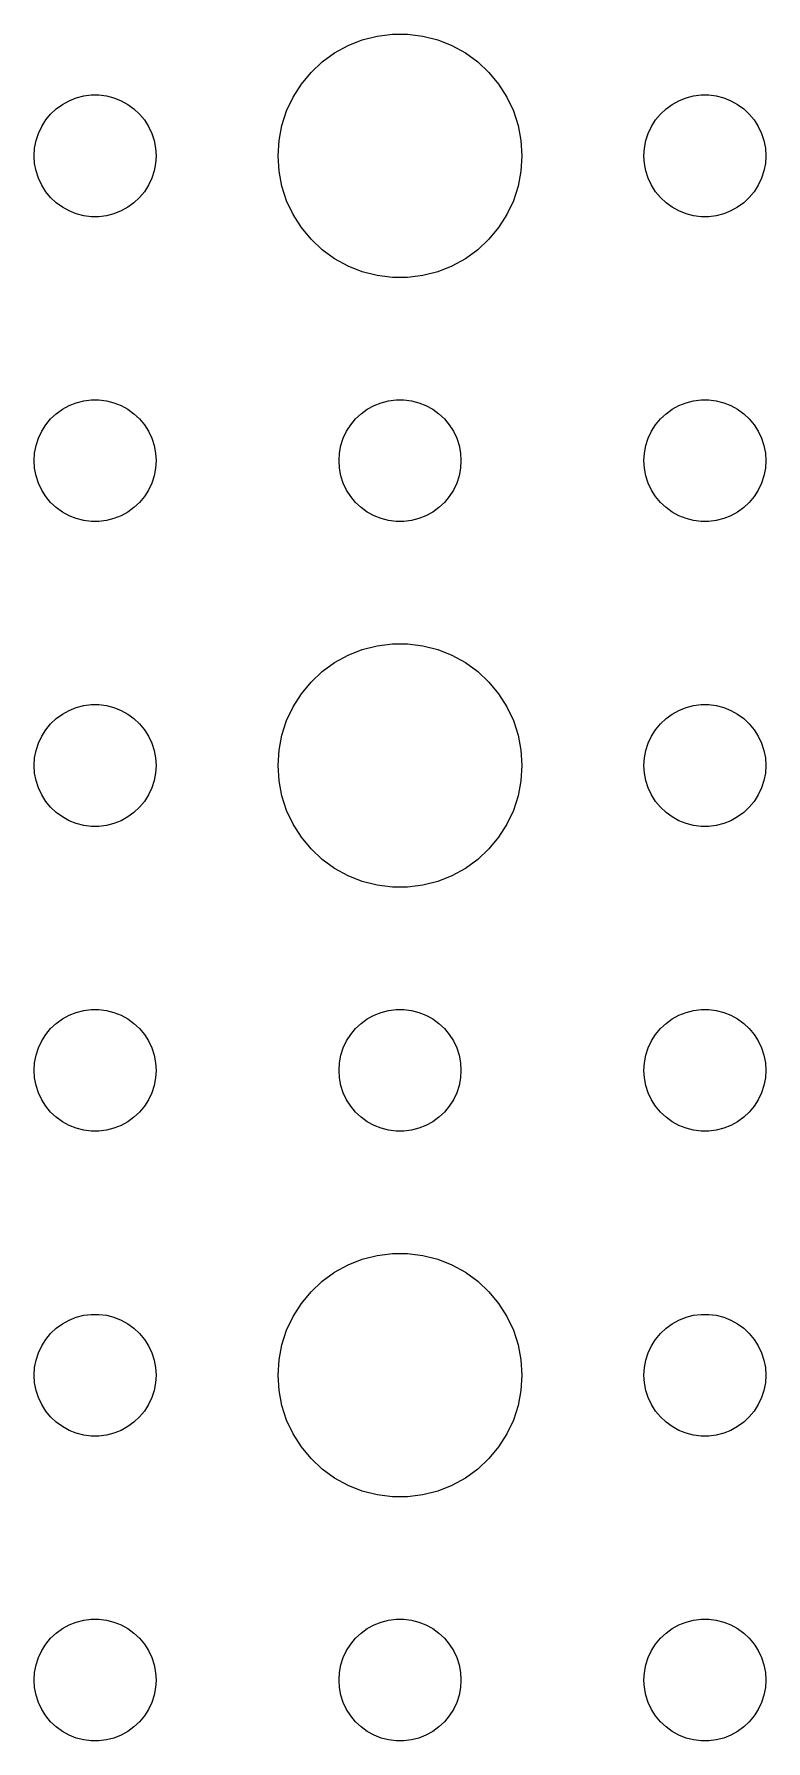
# Model space of a CAD drawing. Header units: metres. Extents: x -157 to 157, y -157 to 157.
# Drawn here: x 21 to 39, y 66 to 107.99 of the extents above; entities that cross this region are included whole.
import ezdxf

# ---------------------------------------------------------------- set-up
doc = ezdxf.new("R2010")
doc.units = ezdxf.units.M

msp = doc.modelspace()

# ---------------------------------------------------------------- linework, layer by layer
for p, q in [((29.0729, 107.853), (29.4379, 107.947)), ((29.4379, 107.947), (29.8116, 107.994)), ((29.8116, 107.994), (30.1884, 107.994)), ((30.1884, 107.994), (30.5621, 107.947)), ((30.5621, 107.947), (30.927, 107.853)), ((28.0877, 107.312), (28.3925, 107.533)), ((28.3925, 107.533), (28.7227, 107.714)), ((28.7227, 107.714), (29.0729, 107.853)), ((30.927, 107.853), (31.2773, 107.714)), ((31.2773, 107.714), (31.6075, 107.533)), ((31.6075, 107.533), (31.9123, 107.312)), ((27.8131, 107.054), (28.0877, 107.312)), ((31.9123, 107.312), (32.1869, 107.054)), ((27.3711, 106.445), (27.5729, 106.763)), ((27.5729, 106.763), (27.8131, 107.054)), ((32.1869, 107.054), (32.427, 106.763)), ((32.427, 106.763), (32.6289, 106.445)), ((21.5439, 106.156), (21.6963, 106.266)), ((21.6963, 106.266), (21.8613, 106.357)), ((21.8613, 106.357), (22.0365, 106.427)), ((22.0365, 106.427), (22.2189, 106.473)), ((22.2189, 106.473), (22.4058, 106.497)), ((22.4058, 106.497), (22.5942, 106.497)), ((22.5942, 106.497), (22.7811, 106.473)), ((22.7811, 106.473), (22.9635, 106.427)), ((22.9635, 106.427), (23.1387, 106.357)), ((23.1387, 106.357), (23.3037, 106.266)), ((23.3037, 106.266), (23.4561, 106.156)), ((27.2107, 106.104), (27.3711, 106.445)), ((32.6289, 106.445), (32.7893, 106.104)), ((36.5439, 106.156), (36.6963, 106.266)), ((36.6963, 106.266), (36.8613, 106.357)), ((36.8613, 106.357), (37.0365, 106.427)), ((37.0365, 106.427), (37.2189, 106.473)), ((37.2189, 106.473), (37.4058, 106.497)), ((37.4058, 106.497), (37.5942, 106.497)), ((37.5942, 106.497), (37.7811, 106.473)), ((37.7811, 106.473), (37.9635, 106.427)), ((37.9635, 106.427), (38.1387, 106.357)), ((38.1387, 106.357), (38.3037, 106.266)), ((38.3037, 106.266), (38.4561, 106.156)), ((21.1855, 105.723), (21.2865, 105.882)), ((21.2865, 105.882), (21.4065, 106.027)), ((21.4065, 106.027), (21.5439, 106.156)), ((23.4561, 106.156), (23.5934, 106.027)), ((23.5934, 106.027), (23.7135, 105.882)), ((23.7135, 105.882), (23.8145, 105.723)), ((27.0942, 105.746), (27.2107, 106.104)), ((32.7893, 106.104), (32.9057, 105.746)), ((36.1855, 105.723), (36.2865, 105.882)), ((36.2865, 105.882), (36.4065, 106.027)), ((36.4065, 106.027), (36.5439, 106.156)), ((38.4561, 106.156), (38.5934, 106.027)), ((38.5934, 106.027), (38.7135, 105.882)), ((38.7135, 105.882), (38.8145, 105.723)), ((21.0471, 105.373), (21.1053, 105.552)), ((21.1053, 105.552), (21.1855, 105.723)), ((23.8145, 105.723), (23.8947, 105.552)), ((23.8947, 105.552), (23.9529, 105.373)), ((27.0237, 105.376), (27.0942, 105.746)), ((32.9057, 105.746), (32.9763, 105.376)), ((36.0471, 105.373), (36.1053, 105.552)), ((36.1053, 105.552), (36.1855, 105.723)), ((38.8145, 105.723), (38.8947, 105.552)), ((38.8947, 105.552), (38.9529, 105.373)), ((21, 105), (21.0118, 105.188)), ((21.0118, 104.812), (21, 105)), ((21.0118, 105.188), (21.0471, 105.373)), ((23.9529, 105.373), (23.9882, 105.188)), ((23.9882, 105.188), (24, 105)), ((24, 105), (23.9882, 104.812)), ((27, 105), (27.0237, 105.376)), ((27.0237, 104.624), (27, 105)), ((32.9763, 105.376), (33, 105)), ((33, 105), (32.9763, 104.624)), ((36, 105), (36.0118, 105.188)), ((36.0118, 104.812), (36, 105)), ((36.0118, 105.188), (36.0471, 105.373)), ((38.9529, 105.373), (38.9882, 105.188)), ((38.9882, 105.188), (39, 105)), ((39, 105), (38.9882, 104.812)), ((21.0471, 104.627), (21.0118, 104.812)), ((21.1053, 104.448), (21.0471, 104.627)), ((23.9529, 104.627), (23.8947, 104.448)), ((23.9882, 104.812), (23.9529, 104.627)), ((27.0942, 104.254), (27.0237, 104.624)), ((32.9763, 104.624), (32.9057, 104.254)), ((36.0471, 104.627), (36.0118, 104.812)), ((36.1053, 104.448), (36.0471, 104.627)), ((38.9529, 104.627), (38.8947, 104.448)), ((38.9882, 104.812), (38.9529, 104.627)), ((21.1855, 104.277), (21.1053, 104.448)), ((21.2865, 104.118), (21.1855, 104.277)), ((23.8145, 104.277), (23.7135, 104.118)), ((23.8947, 104.448), (23.8145, 104.277)), ((27.2107, 103.896), (27.0942, 104.254)), ((32.9057, 104.254), (32.7893, 103.896)), ((36.1855, 104.277), (36.1053, 104.448)), ((36.2865, 104.118), (36.1855, 104.277)), ((38.8145, 104.277), (38.7135, 104.118)), ((38.8947, 104.448), (38.8145, 104.277)), ((21.4065, 103.973), (21.2865, 104.118)), ((21.5439, 103.844), (21.4065, 103.973)), ((21.6963, 103.734), (21.5439, 103.844)), ((21.8613, 103.643), (21.6963, 103.734)), ((23.3037, 103.734), (23.1387, 103.643)), ((23.4561, 103.844), (23.3037, 103.734)), ((23.5934, 103.973), (23.4561, 103.844)), ((23.7135, 104.118), (23.5934, 103.973)), ((27.3711, 103.555), (27.2107, 103.896)), ((32.7893, 103.896), (32.6289, 103.555)), ((36.4065, 103.973), (36.2865, 104.118)), ((36.5439, 103.844), (36.4065, 103.973)), ((36.6963, 103.734), (36.5439, 103.844)), ((36.8613, 103.643), (36.6963, 103.734)), ((38.3037, 103.734), (38.1387, 103.643)), ((38.4561, 103.844), (38.3037, 103.734)), ((38.5934, 103.973), (38.4561, 103.844)), ((38.7135, 104.118), (38.5934, 103.973)), ((22.0365, 103.573), (21.8613, 103.643)), ((22.2189, 103.527), (22.0365, 103.573)), ((22.4058, 103.503), (22.2189, 103.527)), ((22.5942, 103.503), (22.4058, 103.503)), ((22.7811, 103.527), (22.5942, 103.503)), ((22.9635, 103.573), (22.7811, 103.527)), ((23.1387, 103.643), (22.9635, 103.573)), ((27.5729, 103.237), (27.3711, 103.555)), ((32.6289, 103.555), (32.427, 103.237)), ((37.0365, 103.573), (36.8613, 103.643)), ((37.2189, 103.527), (37.0365, 103.573)), ((37.4058, 103.503), (37.2189, 103.527)), ((37.5942, 103.503), (37.4058, 103.503)), ((37.7811, 103.527), (37.5942, 103.503)), ((37.9635, 103.573), (37.7811, 103.527)), ((38.1387, 103.643), (37.9635, 103.573)), ((27.8131, 102.946), (27.5729, 103.237)), ((28.0877, 102.688), (27.8131, 102.946)), ((32.1869, 102.946), (31.9123, 102.688)), ((32.427, 103.237), (32.1869, 102.946)), ((28.3925, 102.467), (28.0877, 102.688)), ((28.7227, 102.286), (28.3925, 102.467)), ((31.6075, 102.467), (31.2773, 102.286)), ((31.9123, 102.688), (31.6075, 102.467)), ((29.0729, 102.147), (28.7227, 102.286)), ((29.4379, 102.053), (29.0729, 102.147)), ((29.8116, 102.006), (29.4379, 102.053)), ((30.5621, 102.053), (30.1884, 102.006)), ((30.927, 102.147), (30.5621, 102.053)), ((31.2773, 102.286), (30.927, 102.147)), ((30.1884, 102.006), (29.8116, 102.006)), ((21.5439, 98.6558), (21.6963, 98.7665)), ((21.6963, 98.7665), (21.8613, 98.8572)), ((21.8613, 98.8572), (22.0365, 98.9266)), ((22.0365, 98.9266), (22.2189, 98.9734)), ((22.2189, 98.9734), (22.4058, 98.997)), ((22.4058, 98.997), (22.5942, 98.997)), ((22.5942, 98.997), (22.7811, 98.9734)), ((22.7811, 98.9734), (22.9635, 98.9266)), ((22.9635, 98.9266), (23.1387, 98.8572)), ((23.1387, 98.8572), (23.3037, 98.7665)), ((23.3037, 98.7665), (23.4561, 98.6558)), ((29.0439, 98.6558), (29.1963, 98.7665)), ((29.1963, 98.7665), (29.3613, 98.8572)), ((29.3613, 98.8572), (29.5365, 98.9266)), ((29.5365, 98.9266), (29.7189, 98.9734)), ((29.7189, 98.9734), (29.9058, 98.997)), ((29.9058, 98.997), (30.0942, 98.997)), ((30.0942, 98.997), (30.2811, 98.9734)), ((30.2811, 98.9734), (30.4635, 98.9266)), ((30.4635, 98.9266), (30.6387, 98.8572)), ((30.6387, 98.8572), (30.8037, 98.7665)), ((30.8037, 98.7665), (30.9561, 98.6558)), ((36.5439, 98.6558), (36.6963, 98.7665)), ((36.6963, 98.7665), (36.8613, 98.8572)), ((36.8613, 98.8572), (37.0365, 98.9266)), ((37.0365, 98.9266), (37.2189, 98.9734)), ((37.2189, 98.9734), (37.4058, 98.997)), ((37.4058, 98.997), (37.5942, 98.997)), ((37.5942, 98.997), (37.7811, 98.9734)), ((37.7811, 98.9734), (37.9635, 98.9266)), ((37.9635, 98.9266), (38.1387, 98.8572)), ((38.1387, 98.8572), (38.3037, 98.7665)), ((38.3037, 98.7665), (38.4561, 98.6558)), ((21.1855, 98.2226), (21.2865, 98.3817)), ((21.2865, 98.3817), (21.4065, 98.5268)), ((21.4065, 98.5268), (21.5439, 98.6558)), ((23.4561, 98.6558), (23.5934, 98.5268)), ((23.5934, 98.5268), (23.7135, 98.3817)), ((23.7135, 98.3817), (23.8145, 98.2226)), ((28.6855, 98.2226), (28.7865, 98.3817)), ((28.7865, 98.3817), (28.9065, 98.5268)), ((28.9065, 98.5268), (29.0439, 98.6558)), ((30.9561, 98.6558), (31.0934, 98.5268)), ((31.0934, 98.5268), (31.2135, 98.3817)), ((31.2135, 98.3817), (31.3145, 98.2226)), ((36.1855, 98.2226), (36.2865, 98.3817)), ((36.2865, 98.3817), (36.4065, 98.5268)), ((36.4065, 98.5268), (36.5439, 98.6558)), ((38.4561, 98.6558), (38.5934, 98.5268)), ((38.5934, 98.5268), (38.7135, 98.3817)), ((38.7135, 98.3817), (38.8145, 98.2226)), ((21.0118, 97.688), (21.0471, 97.873)), ((21.0471, 97.873), (21.1053, 98.0522)), ((21.1053, 98.0522), (21.1855, 98.2226)), ((23.8145, 98.2226), (23.8947, 98.0522)), ((23.8947, 98.0522), (23.9529, 97.873)), ((23.9529, 97.873), (23.9882, 97.688)), ((28.5118, 97.688), (28.5471, 97.873)), ((28.5471, 97.873), (28.6053, 98.0522)), ((28.6053, 98.0522), (28.6855, 98.2226)), ((31.3145, 98.2226), (31.3947, 98.0522)), ((31.3947, 98.0522), (31.4529, 97.873)), ((31.4529, 97.873), (31.4882, 97.688)), ((36.0118, 97.688), (36.0471, 97.873)), ((36.0471, 97.873), (36.1053, 98.0522)), ((36.1053, 98.0522), (36.1855, 98.2226)), ((38.8145, 98.2226), (38.8947, 98.0522)), ((38.8947, 98.0522), (38.9529, 97.873)), ((38.9529, 97.873), (38.9882, 97.688)), ((21, 97.5), (21.0118, 97.688)), ((21.0118, 97.312), (21, 97.5)), ((23.9882, 97.688), (24, 97.5)), ((24, 97.5), (23.9882, 97.312)), ((28.5, 97.5), (28.5118, 97.688)), ((28.5118, 97.312), (28.5, 97.5)), ((31.4882, 97.688), (31.5, 97.5)), ((31.5, 97.5), (31.4882, 97.312)), ((36, 97.5), (36.0118, 97.688)), ((36.0118, 97.312), (36, 97.5)), ((38.9882, 97.688), (39, 97.5)), ((39, 97.5), (38.9882, 97.312)), ((21.0471, 97.127), (21.0118, 97.312)), ((21.1053, 96.9478), (21.0471, 97.127)), ((23.9529, 97.127), (23.8947, 96.9478)), ((23.9882, 97.312), (23.9529, 97.127)), ((28.5471, 97.127), (28.5118, 97.312)), ((28.6053, 96.9478), (28.5471, 97.127)), ((31.4529, 97.127), (31.3947, 96.9478)), ((31.4882, 97.312), (31.4529, 97.127)), ((36.0471, 97.127), (36.0118, 97.312)), ((36.1053, 96.9478), (36.0471, 97.127)), ((38.9529, 97.127), (38.8947, 96.9478)), ((38.9882, 97.312), (38.9529, 97.127)), ((21.1855, 96.7774), (21.1053, 96.9478)), ((21.2865, 96.6183), (21.1855, 96.7774)), ((21.4065, 96.4732), (21.2865, 96.6183)), ((23.7135, 96.6183), (23.5934, 96.4732)), ((23.8145, 96.7774), (23.7135, 96.6183)), ((23.8947, 96.9478), (23.8145, 96.7774)), ((28.6855, 96.7774), (28.6053, 96.9478)), ((28.7865, 96.6183), (28.6855, 96.7774)), ((28.9065, 96.4732), (28.7865, 96.6183)), ((31.2135, 96.6183), (31.0934, 96.4732)), ((31.3145, 96.7774), (31.2135, 96.6183)), ((31.3947, 96.9478), (31.3145, 96.7774)), ((36.1855, 96.7774), (36.1053, 96.9478)), ((36.2865, 96.6183), (36.1855, 96.7774)), ((36.4065, 96.4732), (36.2865, 96.6183)), ((38.7135, 96.6183), (38.5934, 96.4732)), ((38.8145, 96.7774), (38.7135, 96.6183)), ((38.8947, 96.9478), (38.8145, 96.7774)), ((21.5439, 96.3442), (21.4065, 96.4732)), ((21.6963, 96.2335), (21.5439, 96.3442)), ((21.8613, 96.1428), (21.6963, 96.2335)), ((23.3037, 96.2335), (23.1387, 96.1428)), ((23.4561, 96.3442), (23.3037, 96.2335)), ((23.5934, 96.4732), (23.4561, 96.3442)), ((29.0439, 96.3442), (28.9065, 96.4732)), ((29.1963, 96.2335), (29.0439, 96.3442)), ((29.3613, 96.1428), (29.1963, 96.2335)), ((30.8037, 96.2335), (30.6387, 96.1428)), ((30.9561, 96.3442), (30.8037, 96.2335)), ((31.0934, 96.4732), (30.9561, 96.3442)), ((36.5439, 96.3442), (36.4065, 96.4732)), ((36.6963, 96.2335), (36.5439, 96.3442)), ((36.8613, 96.1428), (36.6963, 96.2335)), ((38.3037, 96.2335), (38.1387, 96.1428)), ((38.4561, 96.3442), (38.3037, 96.2335)), ((38.5934, 96.4732), (38.4561, 96.3442)), ((22.0365, 96.0734), (21.8613, 96.1428)), ((22.2189, 96.0266), (22.0365, 96.0734)), ((22.4058, 96.003), (22.2189, 96.0266)), ((22.5942, 96.003), (22.4058, 96.003)), ((22.7811, 96.0266), (22.5942, 96.003)), ((22.9635, 96.0734), (22.7811, 96.0266)), ((23.1387, 96.1428), (22.9635, 96.0734)), ((29.5365, 96.0734), (29.3613, 96.1428)), ((29.7189, 96.0266), (29.5365, 96.0734)), ((29.9058, 96.003), (29.7189, 96.0266)), ((30.0942, 96.003), (29.9058, 96.003)), ((30.2811, 96.0266), (30.0942, 96.003)), ((30.4635, 96.0734), (30.2811, 96.0266)), ((30.6387, 96.1428), (30.4635, 96.0734)), ((37.0365, 96.0734), (36.8613, 96.1428)), ((37.2189, 96.0266), (37.0365, 96.0734)), ((37.4058, 96.003), (37.2189, 96.0266)), ((37.5942, 96.003), (37.4058, 96.003)), ((37.7811, 96.0266), (37.5942, 96.003)), ((37.9635, 96.0734), (37.7811, 96.0266)), ((38.1387, 96.1428), (37.9635, 96.0734)), ((28.7227, 92.7145), (29.0729, 92.8532)), ((29.0729, 92.8532), (29.4379, 92.9469)), ((29.4379, 92.9469), (29.8116, 92.9941)), ((29.8116, 92.9941), (30.1884, 92.9941)), ((30.1884, 92.9941), (30.5621, 92.9469)), ((30.5621, 92.9469), (30.927, 92.8532)), ((30.927, 92.8532), (31.2773, 92.7145)), ((28.0877, 92.3115), (28.3925, 92.533)), ((28.3925, 92.533), (28.7227, 92.7145)), ((31.2773, 92.7145), (31.6075, 92.533)), ((31.6075, 92.533), (31.9123, 92.3115)), ((27.5729, 91.7634), (27.8131, 92.0536)), ((27.8131, 92.0536), (28.0877, 92.3115)), ((31.9123, 92.3115), (32.1869, 92.0536)), ((32.1869, 92.0536), (32.427, 91.7634)), ((27.3711, 91.4453), (27.5729, 91.7634)), ((32.427, 91.7634), (32.6289, 91.4453)), ((21.4065, 91.0268), (21.5439, 91.1558)), ((21.5439, 91.1558), (21.6963, 91.2665)), ((21.6963, 91.2665), (21.8613, 91.3572)), ((21.8613, 91.3572), (22.0365, 91.4266)), ((22.0365, 91.4266), (22.2189, 91.4734)), ((22.2189, 91.4734), (22.4058, 91.497)), ((22.4058, 91.497), (22.5942, 91.497)), ((22.5942, 91.497), (22.7811, 91.4734)), ((22.7811, 91.4734), (22.9635, 91.4266)), ((22.9635, 91.4266), (23.1387, 91.3572)), ((23.1387, 91.3572), (23.3037, 91.2665)), ((23.3037, 91.2665), (23.4561, 91.1558)), ((23.4561, 91.1558), (23.5934, 91.0268)), ((27.2107, 91.1044), (27.3711, 91.4453)), ((32.6289, 91.4453), (32.7893, 91.1044)), ((36.4065, 91.0268), (36.5439, 91.1558)), ((36.5439, 91.1558), (36.6963, 91.2665)), ((36.6963, 91.2665), (36.8613, 91.3572)), ((36.8613, 91.3572), (37.0365, 91.4266)), ((37.0365, 91.4266), (37.2189, 91.4734)), ((37.2189, 91.4734), (37.4058, 91.497)), ((37.4058, 91.497), (37.5942, 91.497)), ((37.5942, 91.497), (37.7811, 91.4734)), ((37.7811, 91.4734), (37.9635, 91.4266)), ((37.9635, 91.4266), (38.1387, 91.3572)), ((38.1387, 91.3572), (38.3037, 91.2665)), ((38.3037, 91.2665), (38.4561, 91.1558)), ((38.4561, 91.1558), (38.5934, 91.0268)), ((21.1053, 90.5522), (21.1855, 90.7226)), ((21.1855, 90.7226), (21.2865, 90.8817)), ((21.2865, 90.8817), (21.4065, 91.0268)), ((23.5934, 91.0268), (23.7135, 90.8817)), ((23.7135, 90.8817), (23.8145, 90.7226)), ((23.8145, 90.7226), (23.8947, 90.5522)), ((27.0237, 90.376), (27.0942, 90.7461)), ((27.0942, 90.7461), (27.2107, 91.1044)), ((32.7893, 91.1044), (32.9057, 90.7461)), ((32.9057, 90.7461), (32.9763, 90.376)), ((36.1053, 90.5522), (36.1855, 90.7226)), ((36.1855, 90.7226), (36.2865, 90.8817)), ((36.2865, 90.8817), (36.4065, 91.0268)), ((38.5934, 91.0268), (38.7135, 90.8817)), ((38.7135, 90.8817), (38.8145, 90.7226)), ((38.8145, 90.7226), (38.8947, 90.5522)), ((21.0118, 90.188), (21.0471, 90.373)), ((21.0471, 90.373), (21.1053, 90.5522)), ((23.8947, 90.5522), (23.9529, 90.373)), ((23.9529, 90.373), (23.9882, 90.188)), ((27, 90), (27.0237, 90.376)), ((32.9763, 90.376), (33, 90)), ((36.0118, 90.188), (36.0471, 90.373)), ((36.0471, 90.373), (36.1053, 90.5522)), ((38.8947, 90.5522), (38.9529, 90.373)), ((38.9529, 90.373), (38.9882, 90.188)), ((21, 90), (21.0118, 90.188)), ((21.0118, 89.812), (21, 90)), ((23.9882, 90.188), (24, 90)), ((24, 90), (23.9882, 89.812)), ((27.0237, 89.624), (27, 90)), ((33, 90), (32.9763, 89.624)), ((36, 90), (36.0118, 90.188)), ((36.0118, 89.812), (36, 90)), ((38.9882, 90.188), (39, 90)), ((39, 90), (38.9882, 89.812)), ((21.0471, 89.627), (21.0118, 89.812)), ((21.1053, 89.4478), (21.0471, 89.627)), ((21.1855, 89.2774), (21.1053, 89.4478)), ((23.8947, 89.4478), (23.8145, 89.2774)), ((23.9529, 89.627), (23.8947, 89.4478)), ((23.9882, 89.812), (23.9529, 89.627)), ((27.0942, 89.2539), (27.0237, 89.624)), ((32.9763, 89.624), (32.9057, 89.2539)), ((36.0471, 89.627), (36.0118, 89.812)), ((36.1053, 89.4478), (36.0471, 89.627)), ((36.1855, 89.2774), (36.1053, 89.4478)), ((38.8947, 89.4478), (38.8145, 89.2774)), ((38.9529, 89.627), (38.8947, 89.4478)), ((38.9882, 89.812), (38.9529, 89.627)), ((21.2865, 89.1183), (21.1855, 89.2774)), ((21.4065, 88.9732), (21.2865, 89.1183)), ((23.7135, 89.1183), (23.5934, 88.9732)), ((23.8145, 89.2774), (23.7135, 89.1183)), ((27.2107, 88.8956), (27.0942, 89.2539)), ((32.9057, 89.2539), (32.7893, 88.8956)), ((36.2865, 89.1183), (36.1855, 89.2774)), ((36.4065, 88.9732), (36.2865, 89.1183)), ((38.7135, 89.1183), (38.5934, 88.9732)), ((38.8145, 89.2774), (38.7135, 89.1183)), ((21.5439, 88.8442), (21.4065, 88.9732)), ((21.6963, 88.7335), (21.5439, 88.8442)), ((21.8613, 88.6428), (21.6963, 88.7335)), ((22.0365, 88.5734), (21.8613, 88.6428)), ((23.1387, 88.6428), (22.9635, 88.5734)), ((23.3037, 88.7335), (23.1387, 88.6428)), ((23.4561, 88.8442), (23.3037, 88.7335)), ((23.5934, 88.9732), (23.4561, 88.8442)), ((27.3711, 88.5547), (27.2107, 88.8956)), ((32.7893, 88.8956), (32.6289, 88.5547)), ((36.5439, 88.8442), (36.4065, 88.9732)), ((36.6963, 88.7335), (36.5439, 88.8442)), ((36.8613, 88.6428), (36.6963, 88.7335)), ((37.0365, 88.5734), (36.8613, 88.6428)), ((38.1387, 88.6428), (37.9635, 88.5734)), ((38.3037, 88.7335), (38.1387, 88.6428)), ((38.4561, 88.8442), (38.3037, 88.7335)), ((38.5934, 88.9732), (38.4561, 88.8442)), ((22.2189, 88.5266), (22.0365, 88.5734)), ((22.4058, 88.503), (22.2189, 88.5266)), ((22.5942, 88.503), (22.4058, 88.503)), ((22.7811, 88.5266), (22.5942, 88.503)), ((22.9635, 88.5734), (22.7811, 88.5266)), ((27.5729, 88.2366), (27.3711, 88.5547)), ((27.8131, 87.9464), (27.5729, 88.2366)), ((32.427, 88.2366), (32.1869, 87.9464)), ((32.6289, 88.5547), (32.427, 88.2366)), ((37.2189, 88.5266), (37.0365, 88.5734)), ((37.4058, 88.503), (37.2189, 88.5266)), ((37.5942, 88.503), (37.4058, 88.503)), ((37.7811, 88.5266), (37.5942, 88.503)), ((37.9635, 88.5734), (37.7811, 88.5266)), ((28.0877, 87.6885), (27.8131, 87.9464)), ((32.1869, 87.9464), (31.9123, 87.6885)), ((28.3925, 87.467), (28.0877, 87.6885)), ((28.7227, 87.2855), (28.3925, 87.467)), ((31.6075, 87.467), (31.2773, 87.2855)), ((31.9123, 87.6885), (31.6075, 87.467)), ((29.0729, 87.1468), (28.7227, 87.2855)), ((29.4379, 87.0531), (29.0729, 87.1468)), ((29.8116, 87.0059), (29.4379, 87.0531)), ((30.1884, 87.0059), (29.8116, 87.0059)), ((30.5621, 87.0531), (30.1884, 87.0059)), ((30.927, 87.1468), (30.5621, 87.0531)), ((31.2773, 87.2855), (30.927, 87.1468)), ((22.2189, 83.9734), (22.4058, 83.997)), ((22.4058, 83.997), (22.5942, 83.997)), ((22.5942, 83.997), (22.7811, 83.9734)), ((29.7189, 83.9734), (29.9058, 83.997)), ((29.9058, 83.997), (30.0942, 83.997)), ((30.0942, 83.997), (30.2811, 83.9734)), ((37.2189, 83.9734), (37.4058, 83.997)), ((37.4058, 83.997), (37.5942, 83.997)), ((37.5942, 83.997), (37.7811, 83.9734)), ((21.4065, 83.5268), (21.5439, 83.6558)), ((21.5439, 83.6558), (21.6963, 83.7665)), ((21.6963, 83.7665), (21.8613, 83.8572)), ((21.8613, 83.8572), (22.0365, 83.9266)), ((22.0365, 83.9266), (22.2189, 83.9734)), ((22.7811, 83.9734), (22.9635, 83.9266)), ((22.9635, 83.9266), (23.1387, 83.8572)), ((23.1387, 83.8572), (23.3037, 83.7665)), ((23.3037, 83.7665), (23.4561, 83.6558)), ((23.4561, 83.6558), (23.5934, 83.5268)), ((28.9065, 83.5268), (29.0439, 83.6558)), ((29.0439, 83.6558), (29.1963, 83.7665)), ((29.1963, 83.7665), (29.3613, 83.8572)), ((29.3613, 83.8572), (29.5365, 83.9266)), ((29.5365, 83.9266), (29.7189, 83.9734)), ((30.2811, 83.9734), (30.4635, 83.9266)), ((30.4635, 83.9266), (30.6387, 83.8572)), ((30.6387, 83.8572), (30.8037, 83.7665)), ((30.8037, 83.7665), (30.9561, 83.6558)), ((30.9561, 83.6558), (31.0934, 83.5268)), ((36.4065, 83.5268), (36.5439, 83.6558)), ((36.5439, 83.6558), (36.6963, 83.7665)), ((36.6963, 83.7665), (36.8613, 83.8572)), ((36.8613, 83.8572), (37.0365, 83.9266)), ((37.0365, 83.9266), (37.2189, 83.9734)), ((37.7811, 83.9734), (37.9635, 83.9266)), ((37.9635, 83.9266), (38.1387, 83.8572)), ((38.1387, 83.8572), (38.3037, 83.7665)), ((38.3037, 83.7665), (38.4561, 83.6558)), ((38.4561, 83.6558), (38.5934, 83.5268)), ((21.1053, 83.0522), (21.1855, 83.2226)), ((21.1855, 83.2226), (21.2865, 83.3817)), ((21.2865, 83.3817), (21.4065, 83.5268)), ((23.5934, 83.5268), (23.7135, 83.3817)), ((23.7135, 83.3817), (23.8145, 83.2226)), ((23.8145, 83.2226), (23.8947, 83.0522)), ((28.6053, 83.0522), (28.6855, 83.2226)), ((28.6855, 83.2226), (28.7865, 83.3817)), ((28.7865, 83.3817), (28.9065, 83.5268)), ((31.0934, 83.5268), (31.2135, 83.3817)), ((31.2135, 83.3817), (31.3145, 83.2226)), ((31.3145, 83.2226), (31.3947, 83.0522)), ((36.1053, 83.0522), (36.1855, 83.2226)), ((36.1855, 83.2226), (36.2865, 83.3817)), ((36.2865, 83.3817), (36.4065, 83.5268)), ((38.5934, 83.5268), (38.7135, 83.3817)), ((38.7135, 83.3817), (38.8145, 83.2226)), ((38.8145, 83.2226), (38.8947, 83.0522)), ((21.0118, 82.688), (21.0471, 82.873)), ((21.0471, 82.873), (21.1053, 83.0522)), ((23.8947, 83.0522), (23.9529, 82.873)), ((23.9529, 82.873), (23.9882, 82.688)), ((28.5118, 82.688), (28.5471, 82.873)), ((28.5471, 82.873), (28.6053, 83.0522)), ((31.3947, 83.0522), (31.4529, 82.873)), ((31.4529, 82.873), (31.4882, 82.688)), ((36.0118, 82.688), (36.0471, 82.873)), ((36.0471, 82.873), (36.1053, 83.0522)), ((38.8947, 83.0522), (38.9529, 82.873)), ((38.9529, 82.873), (38.9882, 82.688)), ((21, 82.5), (21.0118, 82.688)), ((21.0118, 82.312), (21, 82.5)), ((21.0471, 82.127), (21.0118, 82.312)), ((23.9882, 82.312), (23.9529, 82.127)), ((23.9882, 82.688), (24, 82.5)), ((24, 82.5), (23.9882, 82.312)), ((28.5, 82.5), (28.5118, 82.688)), ((28.5118, 82.312), (28.5, 82.5)), ((28.5471, 82.127), (28.5118, 82.312)), ((31.4882, 82.312), (31.4529, 82.127)), ((31.4882, 82.688), (31.5, 82.5)), ((31.5, 82.5), (31.4882, 82.312)), ((36, 82.5), (36.0118, 82.688)), ((36.0118, 82.312), (36, 82.5)), ((36.0471, 82.127), (36.0118, 82.312)), ((38.9882, 82.312), (38.9529, 82.127)), ((38.9882, 82.688), (39, 82.5)), ((39, 82.5), (38.9882, 82.312)), ((21.1053, 81.9478), (21.0471, 82.127)), ((21.1855, 81.7774), (21.1053, 81.9478)), ((23.8947, 81.9478), (23.8145, 81.7774)), ((23.9529, 82.127), (23.8947, 81.9478)), ((28.6053, 81.9478), (28.5471, 82.127)), ((28.6855, 81.7774), (28.6053, 81.9478)), ((31.3947, 81.9478), (31.3145, 81.7774)), ((31.4529, 82.127), (31.3947, 81.9478)), ((36.1053, 81.9478), (36.0471, 82.127)), ((36.1855, 81.7774), (36.1053, 81.9478)), ((38.8947, 81.9478), (38.8145, 81.7774)), ((38.9529, 82.127), (38.8947, 81.9478)), ((21.2865, 81.6183), (21.1855, 81.7774)), ((21.4065, 81.4732), (21.2865, 81.6183)), ((21.5439, 81.3442), (21.4065, 81.4732)), ((23.5934, 81.4732), (23.4561, 81.3442)), ((23.7135, 81.6183), (23.5934, 81.4732)), ((23.8145, 81.7774), (23.7135, 81.6183)), ((28.7865, 81.6183), (28.6855, 81.7774)), ((28.9065, 81.4732), (28.7865, 81.6183)), ((29.0439, 81.3442), (28.9065, 81.4732)), ((31.0934, 81.4732), (30.9561, 81.3442)), ((31.2135, 81.6183), (31.0934, 81.4732)), ((31.3145, 81.7774), (31.2135, 81.6183)), ((36.2865, 81.6183), (36.1855, 81.7774)), ((36.4065, 81.4732), (36.2865, 81.6183)), ((36.5439, 81.3442), (36.4065, 81.4732)), ((38.5934, 81.4732), (38.4561, 81.3442)), ((38.7135, 81.6183), (38.5934, 81.4732)), ((38.8145, 81.7774), (38.7135, 81.6183)), ((21.6963, 81.2335), (21.5439, 81.3442)), ((21.8613, 81.1428), (21.6963, 81.2335)), ((22.0365, 81.0734), (21.8613, 81.1428)), ((22.2189, 81.0266), (22.0365, 81.0734)), ((22.9635, 81.0734), (22.7811, 81.0266)), ((23.1387, 81.1428), (22.9635, 81.0734)), ((23.3037, 81.2335), (23.1387, 81.1428)), ((23.4561, 81.3442), (23.3037, 81.2335)), ((29.1963, 81.2335), (29.0439, 81.3442)), ((29.3613, 81.1428), (29.1963, 81.2335)), ((29.5365, 81.0734), (29.3613, 81.1428)), ((29.7189, 81.0266), (29.5365, 81.0734)), ((30.4635, 81.0734), (30.2811, 81.0266)), ((30.6387, 81.1428), (30.4635, 81.0734)), ((30.8037, 81.2335), (30.6387, 81.1428)), ((30.9561, 81.3442), (30.8037, 81.2335)), ((36.6963, 81.2335), (36.5439, 81.3442)), ((36.8613, 81.1428), (36.6963, 81.2335)), ((37.0365, 81.0734), (36.8613, 81.1428)), ((37.2189, 81.0266), (37.0365, 81.0734)), ((37.9635, 81.0734), (37.7811, 81.0266)), ((38.1387, 81.1428), (37.9635, 81.0734)), ((38.3037, 81.2335), (38.1387, 81.1428)), ((38.4561, 81.3442), (38.3037, 81.2335)), ((22.4058, 81.003), (22.2189, 81.0266)), ((22.5942, 81.003), (22.4058, 81.003)), ((22.7811, 81.0266), (22.5942, 81.003)), ((29.9058, 81.003), (29.7189, 81.0266)), ((30.0942, 81.003), (29.9058, 81.003)), ((30.2811, 81.0266), (30.0942, 81.003)), ((37.4058, 81.003), (37.2189, 81.0266)), ((37.5942, 81.003), (37.4058, 81.003)), ((37.7811, 81.0266), (37.5942, 81.003)), ((28.3925, 77.533), (28.7227, 77.7145)), ((28.7227, 77.7145), (29.0729, 77.8532)), ((29.0729, 77.8532), (29.4379, 77.9469)), ((29.4379, 77.9469), (29.8116, 77.9941)), ((29.8116, 77.9941), (30.1884, 77.9941)), ((30.1884, 77.9941), (30.5621, 77.9469)), ((30.5621, 77.9469), (30.927, 77.8532)), ((30.927, 77.8532), (31.2773, 77.7145)), ((31.2773, 77.7145), (31.6075, 77.533)), ((27.8131, 77.0536), (28.0877, 77.3115)), ((28.0877, 77.3115), (28.3925, 77.533)), ((31.6075, 77.533), (31.9123, 77.3115)), ((31.9123, 77.3115), (32.1869, 77.0536)), ((27.5729, 76.7634), (27.8131, 77.0536)), ((32.1869, 77.0536), (32.427, 76.7634)), ((21.8613, 76.3572), (22.0365, 76.4266)), ((22.0365, 76.4266), (22.2189, 76.4734)), ((22.2189, 76.4734), (22.4058, 76.497)), ((22.4058, 76.497), (22.5942, 76.497)), ((22.5942, 76.497), (22.7811, 76.4734)), ((22.7811, 76.4734), (22.9635, 76.4266)), ((22.9635, 76.4266), (23.1387, 76.3572)), ((27.2107, 76.1044), (27.3711, 76.4453)), ((27.3711, 76.4453), (27.5729, 76.7634)), ((32.427, 76.7634), (32.6289, 76.4453)), ((32.6289, 76.4453), (32.7893, 76.1044)), ((36.8613, 76.3572), (37.0365, 76.4266)), ((37.0365, 76.4266), (37.2189, 76.4734)), ((37.2189, 76.4734), (37.4058, 76.497)), ((37.4058, 76.497), (37.5942, 76.497)), ((37.5942, 76.497), (37.7811, 76.4734)), ((37.7811, 76.4734), (37.9635, 76.4266)), ((37.9635, 76.4266), (38.1387, 76.3572)), ((21.2865, 75.8817), (21.4065, 76.0268)), ((21.4065, 76.0268), (21.5439, 76.1558)), ((21.5439, 76.1558), (21.6963, 76.2665)), ((21.6963, 76.2665), (21.8613, 76.3572)), ((23.1387, 76.3572), (23.3037, 76.2665)), ((23.3037, 76.2665), (23.4561, 76.1558)), ((23.4561, 76.1558), (23.5934, 76.0268)), ((23.5934, 76.0268), (23.7135, 75.8817)), ((27.0942, 75.7461), (27.2107, 76.1044)), ((32.7893, 76.1044), (32.9057, 75.7461)), ((36.2865, 75.8817), (36.4065, 76.0268)), ((36.4065, 76.0268), (36.5439, 76.1558)), ((36.5439, 76.1558), (36.6963, 76.2665)), ((36.6963, 76.2665), (36.8613, 76.3572)), ((38.1387, 76.3572), (38.3037, 76.2665)), ((38.3037, 76.2665), (38.4561, 76.1558)), ((38.4561, 76.1558), (38.5934, 76.0268)), ((38.5934, 76.0268), (38.7135, 75.8817)), ((21.1053, 75.5522), (21.1855, 75.7226)), ((21.1855, 75.7226), (21.2865, 75.8817)), ((23.7135, 75.8817), (23.8145, 75.7226)), ((23.8145, 75.7226), (23.8947, 75.5522)), ((27.0237, 75.376), (27.0942, 75.7461)), ((32.9057, 75.7461), (32.9763, 75.376)), ((36.1053, 75.5522), (36.1855, 75.7226)), ((36.1855, 75.7226), (36.2865, 75.8817)), ((38.7135, 75.8817), (38.8145, 75.7226)), ((38.8145, 75.7226), (38.8947, 75.5522)), ((21, 75), (21.0118, 75.188)), ((21.0118, 75.188), (21.0471, 75.373)), ((21.0471, 75.373), (21.1053, 75.5522)), ((23.8947, 75.5522), (23.9529, 75.373)), ((23.9529, 75.373), (23.9882, 75.188)), ((23.9882, 75.188), (24, 75)), ((27, 75), (27.0237, 75.376)), ((32.9763, 75.376), (33, 75)), ((36, 75), (36.0118, 75.188)), ((36.0118, 75.188), (36.0471, 75.373)), ((36.0471, 75.373), (36.1053, 75.5522)), ((38.8947, 75.5522), (38.9529, 75.373)), ((38.9529, 75.373), (38.9882, 75.188)), ((38.9882, 75.188), (39, 75)), ((21.0118, 74.812), (21, 75)), ((21.0471, 74.627), (21.0118, 74.812)), ((23.9882, 74.812), (23.9529, 74.627)), ((24, 75), (23.9882, 74.812)), ((27.0237, 74.624), (27, 75)), ((33, 75), (32.9763, 74.624)), ((36.0118, 74.812), (36, 75)), ((36.0471, 74.627), (36.0118, 74.812)), ((38.9882, 74.812), (38.9529, 74.627)), ((39, 75), (38.9882, 74.812)), ((21.1053, 74.4478), (21.0471, 74.627)), ((21.1855, 74.2774), (21.1053, 74.4478)), ((23.8947, 74.4478), (23.8145, 74.2774)), ((23.9529, 74.627), (23.8947, 74.4478)), ((27.0942, 74.2539), (27.0237, 74.624)), ((32.9763, 74.624), (32.9057, 74.2539)), ((36.1053, 74.4478), (36.0471, 74.627)), ((36.1855, 74.2774), (36.1053, 74.4478)), ((38.8947, 74.4478), (38.8145, 74.2774)), ((38.9529, 74.627), (38.8947, 74.4478)), ((21.2865, 74.1183), (21.1855, 74.2774)), ((21.4065, 73.9732), (21.2865, 74.1183)), ((21.5439, 73.8442), (21.4065, 73.9732)), ((23.5934, 73.9732), (23.4561, 73.8442)), ((23.7135, 74.1183), (23.5934, 73.9732)), ((23.8145, 74.2774), (23.7135, 74.1183)), ((27.2107, 73.8956), (27.0942, 74.2539)), ((32.9057, 74.2539), (32.7893, 73.8956)), ((36.2865, 74.1183), (36.1855, 74.2774)), ((36.4065, 73.9732), (36.2865, 74.1183)), ((36.5439, 73.8442), (36.4065, 73.9732)), ((38.5934, 73.9732), (38.4561, 73.8442)), ((38.7135, 74.1183), (38.5934, 73.9732)), ((38.8145, 74.2774), (38.7135, 74.1183)), ((21.6963, 73.7335), (21.5439, 73.8442)), ((21.8613, 73.6428), (21.6963, 73.7335)), ((22.0365, 73.5734), (21.8613, 73.6428)), ((22.2189, 73.5266), (22.0365, 73.5734)), ((22.4058, 73.503), (22.2189, 73.5266)), ((22.5942, 73.503), (22.4058, 73.503)), ((22.7811, 73.5266), (22.5942, 73.503)), ((22.9635, 73.5734), (22.7811, 73.5266)), ((23.1387, 73.6428), (22.9635, 73.5734)), ((23.3037, 73.7335), (23.1387, 73.6428)), ((23.4561, 73.8442), (23.3037, 73.7335)), ((27.3711, 73.5547), (27.2107, 73.8956)), ((27.5729, 73.2366), (27.3711, 73.5547)), ((32.6289, 73.5547), (32.427, 73.2366)), ((32.7893, 73.8956), (32.6289, 73.5547)), ((36.6963, 73.7335), (36.5439, 73.8442)), ((36.8613, 73.6428), (36.6963, 73.7335)), ((37.0365, 73.5734), (36.8613, 73.6428)), ((37.2189, 73.5266), (37.0365, 73.5734)), ((37.4058, 73.503), (37.2189, 73.5266)), ((37.5942, 73.503), (37.4058, 73.503)), ((37.7811, 73.5266), (37.5942, 73.503)), ((37.9635, 73.5734), (37.7811, 73.5266)), ((38.1387, 73.6428), (37.9635, 73.5734)), ((38.3037, 73.7335), (38.1387, 73.6428)), ((38.4561, 73.8442), (38.3037, 73.7335)), ((27.8131, 72.9464), (27.5729, 73.2366)), ((32.427, 73.2366), (32.1869, 72.9464)), ((28.0877, 72.6885), (27.8131, 72.9464)), ((28.3925, 72.467), (28.0877, 72.6885)), ((31.9123, 72.6885), (31.6075, 72.467)), ((32.1869, 72.9464), (31.9123, 72.6885)), ((28.7227, 72.2855), (28.3925, 72.467)), ((29.0729, 72.1468), (28.7227, 72.2855)), ((31.2773, 72.2855), (30.927, 72.1468)), ((31.6075, 72.467), (31.2773, 72.2855)), ((29.4379, 72.0531), (29.0729, 72.1468)), ((29.8116, 72.0059), (29.4379, 72.0531)), ((30.1884, 72.0059), (29.8116, 72.0059)), ((30.5621, 72.0531), (30.1884, 72.0059)), ((30.927, 72.1468), (30.5621, 72.0531)), ((21.8613, 68.8572), (22.0365, 68.9266)), ((22.0365, 68.9266), (22.2189, 68.9734)), ((22.2189, 68.9734), (22.4058, 68.997)), ((22.4058, 68.997), (22.5942, 68.997)), ((22.5942, 68.997), (22.7811, 68.9734)), ((22.7811, 68.9734), (22.9635, 68.9266)), ((22.9635, 68.9266), (23.1387, 68.8572)), ((29.3613, 68.8572), (29.5365, 68.9266)), ((29.5365, 68.9266), (29.7189, 68.9734)), ((29.7189, 68.9734), (29.9058, 68.997)), ((29.9058, 68.997), (30.0942, 68.997)), ((30.0942, 68.997), (30.2811, 68.9734)), ((30.2811, 68.9734), (30.4635, 68.9266)), ((30.4635, 68.9266), (30.6387, 68.8572)), ((36.8613, 68.8572), (37.0365, 68.9266)), ((37.0365, 68.9266), (37.2189, 68.9734)), ((37.2189, 68.9734), (37.4058, 68.997)), ((37.4058, 68.997), (37.5942, 68.997)), ((37.5942, 68.997), (37.7811, 68.9734)), ((37.7811, 68.9734), (37.9635, 68.9266)), ((37.9635, 68.9266), (38.1387, 68.8572)), ((21.2865, 68.3817), (21.4065, 68.5268)), ((21.4065, 68.5268), (21.5439, 68.6558)), ((21.5439, 68.6558), (21.6963, 68.7665)), ((21.6963, 68.7665), (21.8613, 68.8572)), ((23.1387, 68.8572), (23.3037, 68.7665)), ((23.3037, 68.7665), (23.4561, 68.6558)), ((23.4561, 68.6558), (23.5934, 68.5268)), ((23.5934, 68.5268), (23.7135, 68.3817)), ((28.7865, 68.3817), (28.9065, 68.5268)), ((28.9065, 68.5268), (29.0439, 68.6558)), ((29.0439, 68.6558), (29.1963, 68.7665)), ((29.1963, 68.7665), (29.3613, 68.8572)), ((30.6387, 68.8572), (30.8037, 68.7665)), ((30.8037, 68.7665), (30.9561, 68.6558)), ((30.9561, 68.6558), (31.0934, 68.5268)), ((31.0934, 68.5268), (31.2135, 68.3817)), ((36.2865, 68.3817), (36.4065, 68.5268)), ((36.4065, 68.5268), (36.5439, 68.6558)), ((36.5439, 68.6558), (36.6963, 68.7665)), ((36.6963, 68.7665), (36.8613, 68.8572)), ((38.1387, 68.8572), (38.3037, 68.7665)), ((38.3037, 68.7665), (38.4561, 68.6558)), ((38.4561, 68.6558), (38.5934, 68.5268)), ((38.5934, 68.5268), (38.7135, 68.3817)), ((21.0471, 67.873), (21.1053, 68.0522)), ((21.1053, 68.0522), (21.1855, 68.2226)), ((21.1855, 68.2226), (21.2865, 68.3817)), ((23.7135, 68.3817), (23.8145, 68.2226)), ((23.8145, 68.2226), (23.8947, 68.0522)), ((23.8947, 68.0522), (23.9529, 67.873)), ((28.5471, 67.873), (28.6053, 68.0522)), ((28.6053, 68.0522), (28.6855, 68.2226)), ((28.6855, 68.2226), (28.7865, 68.3817)), ((31.2135, 68.3817), (31.3145, 68.2226)), ((31.3145, 68.2226), (31.3947, 68.0522)), ((31.3947, 68.0522), (31.4529, 67.873)), ((36.0471, 67.873), (36.1053, 68.0522)), ((36.1053, 68.0522), (36.1855, 68.2226)), ((36.1855, 68.2226), (36.2865, 68.3817)), ((38.7135, 68.3817), (38.8145, 68.2226)), ((38.8145, 68.2226), (38.8947, 68.0522)), ((38.8947, 68.0522), (38.9529, 67.873)), ((21, 67.5), (21.0118, 67.688)), ((21.0118, 67.688), (21.0471, 67.873)), ((23.9529, 67.873), (23.9882, 67.688)), ((23.9882, 67.688), (24, 67.5)), ((28.5, 67.5), (28.5118, 67.688)), ((28.5118, 67.688), (28.5471, 67.873)), ((31.4529, 67.873), (31.4882, 67.688)), ((31.4882, 67.688), (31.5, 67.5)), ((36, 67.5), (36.0118, 67.688)), ((36.0118, 67.688), (36.0471, 67.873)), ((38.9529, 67.873), (38.9882, 67.688)), ((38.9882, 67.688), (39, 67.5)), ((21.0118, 67.312), (21, 67.5)), ((21.0471, 67.127), (21.0118, 67.312)), ((23.9882, 67.312), (23.9529, 67.127)), ((24, 67.5), (23.9882, 67.312)), ((28.5118, 67.312), (28.5, 67.5)), ((28.5471, 67.127), (28.5118, 67.312)), ((31.4882, 67.312), (31.4529, 67.127)), ((31.5, 67.5), (31.4882, 67.312)), ((36.0118, 67.312), (36, 67.5)), ((36.0471, 67.127), (36.0118, 67.312)), ((38.9882, 67.312), (38.9529, 67.127)), ((39, 67.5), (38.9882, 67.312)), ((21.1053, 66.9478), (21.0471, 67.127)), ((21.1855, 66.7774), (21.1053, 66.9478)), ((21.2865, 66.6183), (21.1855, 66.7774)), ((23.8145, 66.7774), (23.7135, 66.6183)), ((23.8947, 66.9478), (23.8145, 66.7774)), ((23.9529, 67.127), (23.8947, 66.9478)), ((28.6053, 66.9478), (28.5471, 67.127)), ((28.6855, 66.7774), (28.6053, 66.9478)), ((28.7865, 66.6183), (28.6855, 66.7774)), ((31.3145, 66.7774), (31.2135, 66.6183)), ((31.3947, 66.9478), (31.3145, 66.7774)), ((31.4529, 67.127), (31.3947, 66.9478)), ((36.1053, 66.9478), (36.0471, 67.127)), ((36.1855, 66.7774), (36.1053, 66.9478)), ((36.2865, 66.6183), (36.1855, 66.7774)), ((38.8145, 66.7774), (38.7135, 66.6183)), ((38.8947, 66.9478), (38.8145, 66.7774)), ((38.9529, 67.127), (38.8947, 66.9478)), ((21.4065, 66.4732), (21.2865, 66.6183)), ((21.5439, 66.3442), (21.4065, 66.4732)), ((23.5934, 66.4732), (23.4561, 66.3442)), ((23.7135, 66.6183), (23.5934, 66.4732)), ((28.9065, 66.4732), (28.7865, 66.6183)), ((29.0439, 66.3442), (28.9065, 66.4732)), ((31.0934, 66.4732), (30.9561, 66.3442)), ((31.2135, 66.6183), (31.0934, 66.4732)), ((36.4065, 66.4732), (36.2865, 66.6183)), ((36.5439, 66.3442), (36.4065, 66.4732)), ((38.5934, 66.4732), (38.4561, 66.3442)), ((38.7135, 66.6183), (38.5934, 66.4732)), ((21.6963, 66.2335), (21.5439, 66.3442)), ((21.8613, 66.1428), (21.6963, 66.2335)), ((22.0365, 66.0734), (21.8613, 66.1428)), ((22.2189, 66.0266), (22.0365, 66.0734)), ((22.4058, 66.003), (22.2189, 66.0266)), ((22.5942, 66.003), (22.4058, 66.003)), ((22.7811, 66.0266), (22.5942, 66.003)), ((22.9635, 66.0734), (22.7811, 66.0266)), ((23.1387, 66.1428), (22.9635, 66.0734)), ((23.3037, 66.2335), (23.1387, 66.1428)), ((23.4561, 66.3442), (23.3037, 66.2335)), ((29.1963, 66.2335), (29.0439, 66.3442)), ((29.3613, 66.1428), (29.1963, 66.2335)), ((29.5365, 66.0734), (29.3613, 66.1428)), ((29.7189, 66.0266), (29.5365, 66.0734)), ((29.9058, 66.003), (29.7189, 66.0266)), ((30.0942, 66.003), (29.9058, 66.003)), ((30.2811, 66.0266), (30.0942, 66.003)), ((30.4635, 66.0734), (30.2811, 66.0266)), ((30.6387, 66.1428), (30.4635, 66.0734)), ((30.8037, 66.2335), (30.6387, 66.1428)), ((30.9561, 66.3442), (30.8037, 66.2335)), ((36.6963, 66.2335), (36.5439, 66.3442)), ((36.8613, 66.1428), (36.6963, 66.2335)), ((37.0365, 66.0734), (36.8613, 66.1428)), ((37.2189, 66.0266), (37.0365, 66.0734)), ((37.4058, 66.003), (37.2189, 66.0266)), ((37.5942, 66.003), (37.4058, 66.003)), ((37.7811, 66.0266), (37.5942, 66.003)), ((37.9635, 66.0734), (37.7811, 66.0266)), ((38.1387, 66.1428), (37.9635, 66.0734)), ((38.3037, 66.2335), (38.1387, 66.1428)), ((38.4561, 66.3442), (38.3037, 66.2335))]:
    msp.add_line(p, q)

doc.saveas('drawing.dxf')
